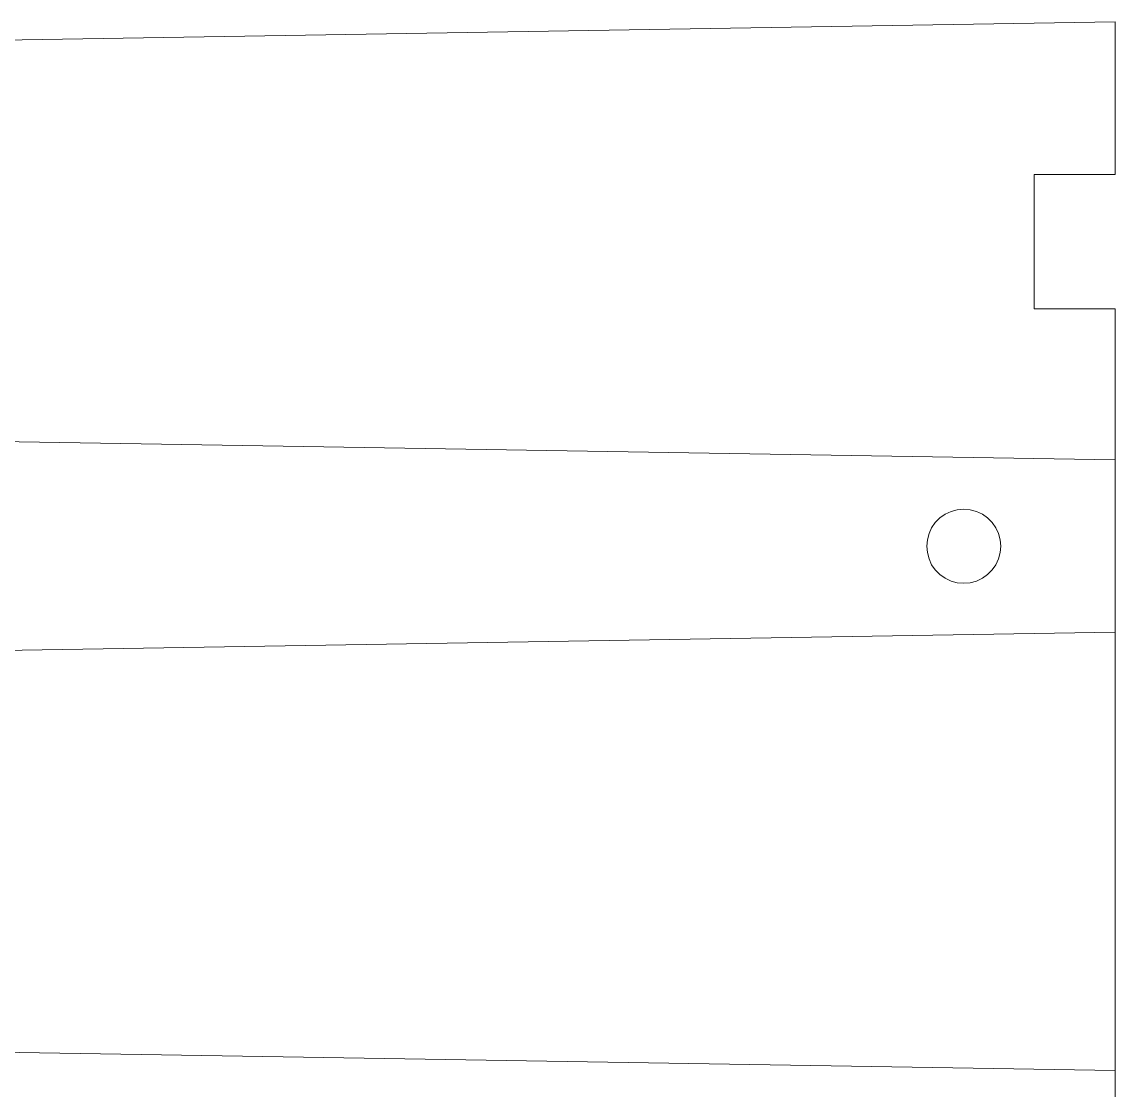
# Model space of a CAD drawing. Header units: centimetres. Extents: x -233 to -82, y 123 to 153.
# Drawn here: x -180.72 to -172.6, y 130.34 to 138.28 of the extents above; entities that cross this region are included whole.
import ezdxf

# ---------------------------------------------------------------- set-up
doc = ezdxf.new("R2010")
doc.units = ezdxf.units.CM
doc.header["$MEASUREMENT"] = 0
doc.layers.add('layer 1', color=7, linetype='Continuous')

msp = doc.modelspace()

# ---------------------------------------------------------------- linework, layer by layer
at = {"layer": 'layer 1', "color": 1, "lineweight": 9}
for points, knots in [([(-172.60329, 135.02047), (-172.60329, 135.02047), (-172.60329, 136.1423), (-172.60329, 136.1423), (-172.60329, 136.1423), (-172.60329, 136.1423), (-173.20442, 136.1423), (-173.20442, 136.1423), (-173.20442, 136.1423), (-173.20442, 136.1423), (-173.20442, 137.14133), (-173.20442, 137.14133), (-173.20442, 137.14133), (-173.20442, 137.14133), (-172.60329, 137.14133), (-172.60329, 137.14133), (-172.60329, 137.14133), (-172.60329, 137.14133), (-172.60329, 138.27586), (-172.60329, 138.27586), (-172.60329, 138.27586), (-172.60329, 138.27586), (-232.60444, 137.28742), (-232.60444, 137.28742), (-232.60444, 137.28742), (-232.60444, 137.28742), (-232.60444, 136.0068), (-232.60444, 136.0068)], [0, 0, 0, 0, 0.125, 0.125, 0.125, 0.125, 0.25, 0.25, 0.25, 0.25, 0.375, 0.375, 0.375, 0.375, 0.5, 0.5, 0.5, 0.5, 0.625, 0.625, 0.625, 0.625, 0.75, 0.75, 0.75, 0.75, 1, 1, 1, 1]), ([(-173.45205, 134.37909), (-173.45205, 134.37909), (-173.45629, 134.33256), (-173.45629, 134.33256), (-173.45629, 134.33256), (-173.45629, 134.33256), (-173.46899, 134.28596), (-173.46899, 134.28596), (-173.46899, 134.28596), (-173.46899, 134.28596), (-173.49015, 134.24154), (-173.49015, 134.24154), (-173.49015, 134.24154), (-173.49015, 134.24154), (-173.51767, 134.20344), (-173.51767, 134.20344), (-173.51767, 134.20344), (-173.51767, 134.20344), (-173.55154, 134.16954), (-173.55154, 134.16954), (-173.55154, 134.16954), (-173.55154, 134.16954), (-173.58964, 134.14203), (-173.58964, 134.14203), (-173.58964, 134.14203), (-173.58964, 134.14203), (-173.63409, 134.12089), (-173.63409, 134.12089), (-173.63409, 134.12089), (-173.63409, 134.12089), (-173.68065, 134.10816), (-173.68065, 134.10816), (-173.68065, 134.10816), (-173.68065, 134.10816), (-173.72722, 134.10393), (-173.72722, 134.10393), (-173.72722, 134.10393), (-173.72722, 134.10393), (-173.7759, 134.10816), (-173.7759, 134.10816), (-173.7759, 134.10816), (-173.7759, 134.10816), (-173.82247, 134.12089), (-173.82247, 134.12089), (-173.82247, 134.12089), (-173.82247, 134.12089), (-173.8648, 134.14203), (-173.8648, 134.14203), (-173.8648, 134.14203), (-173.8648, 134.14203), (-173.90502, 134.16954), (-173.90502, 134.16954), (-173.90502, 134.16954), (-173.90502, 134.16954), (-173.93889, 134.20344), (-173.93889, 134.20344), (-173.93889, 134.20344), (-173.93889, 134.20344), (-173.9664, 134.24154), (-173.9664, 134.24154), (-173.9664, 134.24154), (-173.9664, 134.24154), (-173.98545, 134.28596), (-173.98545, 134.28596), (-173.98545, 134.28596), (-173.98545, 134.28596), (-173.99815, 134.33256), (-173.99815, 134.33256), (-173.99815, 134.33256), (-173.99815, 134.33256), (-174.00242, 134.37909), (-174.00242, 134.37909), (-174.00242, 134.37909), (-174.00242, 134.37909), (-173.99815, 134.42778), (-173.99815, 134.42778), (-173.99815, 134.42778), (-173.99815, 134.42778), (-173.98545, 134.47434), (-173.98545, 134.47434), (-173.98545, 134.47434), (-173.98545, 134.47434), (-173.9664, 134.51668), (-173.9664, 134.51668), (-173.9664, 134.51668), (-173.9664, 134.51668), (-173.93889, 134.55689), (-173.93889, 134.55689), (-173.93889, 134.55689), (-173.93889, 134.55689), (-173.90502, 134.59076), (-173.90502, 134.59076), (-173.90502, 134.59076), (-173.90502, 134.59076), (-173.8648, 134.61828), (-173.8648, 134.61828), (-173.8648, 134.61828), (-173.8648, 134.61828), (-173.82247, 134.63733), (-173.82247, 134.63733), (-173.82247, 134.63733), (-173.82247, 134.63733), (-173.7759, 134.65006), (-173.7759, 134.65006), (-173.7759, 134.65006), (-173.7759, 134.65006), (-173.72722, 134.65426), (-173.72722, 134.65426), (-173.72722, 134.65426), (-173.72722, 134.65426), (-173.68065, 134.65006), (-173.68065, 134.65006), (-173.68065, 134.65006), (-173.68065, 134.65006), (-173.63409, 134.63733), (-173.63409, 134.63733), (-173.63409, 134.63733), (-173.63409, 134.63733), (-173.58964, 134.61828), (-173.58964, 134.61828), (-173.58964, 134.61828), (-173.58964, 134.61828), (-173.55154, 134.59076), (-173.55154, 134.59076), (-173.55154, 134.59076), (-173.55154, 134.59076), (-173.51767, 134.55689), (-173.51767, 134.55689), (-173.51767, 134.55689), (-173.51767, 134.55689), (-173.49015, 134.51668), (-173.49015, 134.51668), (-173.49015, 134.51668), (-173.49015, 134.51668), (-173.46899, 134.47434), (-173.46899, 134.47434), (-173.46899, 134.47434), (-173.46899, 134.47434), (-173.45629, 134.42778), (-173.45629, 134.42778), (-173.45629, 134.42778), (-173.45629, 134.42778), (-173.45205, 134.37909), (-173.45205, 134.37909)], [0, 0, 0, 0, 0.027027, 0.027027, 0.027027, 0.027027, 0.0540541, 0.0540541, 0.0540541, 0.0540541, 0.0810811, 0.0810811, 0.0810811, 0.0810811, 0.1081081, 0.1081081, 0.1081081, 0.1081081, 0.1351351, 0.1351351, 0.1351351, 0.1351351, 0.1621622, 0.1621622, 0.1621622, 0.1621622, 0.1891892, 0.1891892, 0.1891892, 0.1891892, 0.2162162, 0.2162162, 0.2162162, 0.2162162, 0.2432432, 0.2432432, 0.2432432, 0.2432432, 0.2702703, 0.2702703, 0.2702703, 0.2702703, 0.2972973, 0.2972973, 0.2972973, 0.2972973, 0.3243243, 0.3243243, 0.3243243, 0.3243243, 0.3513514, 0.3513514, 0.3513514, 0.3513514, 0.3783784, 0.3783784, 0.3783784, 0.3783784, 0.4054054, 0.4054054, 0.4054054, 0.4054054, 0.4324324, 0.4324324, 0.4324324, 0.4324324, 0.4594595, 0.4594595, 0.4594595, 0.4594595, 0.4864865, 0.4864865, 0.4864865, 0.4864865, 0.5135135, 0.5135135, 0.5135135, 0.5135135, 0.5405405, 0.5405405, 0.5405405, 0.5405405, 0.5675676, 0.5675676, 0.5675676, 0.5675676, 0.5945946, 0.5945946, 0.5945946, 0.5945946, 0.6216216, 0.6216216, 0.6216216, 0.6216216, 0.6486486, 0.6486486, 0.6486486, 0.6486486, 0.6756757, 0.6756757, 0.6756757, 0.6756757, 0.7027027, 0.7027027, 0.7027027, 0.7027027, 0.7297297, 0.7297297, 0.7297297, 0.7297297, 0.7567568, 0.7567568, 0.7567568, 0.7567568, 0.7837838, 0.7837838, 0.7837838, 0.7837838, 0.8108108, 0.8108108, 0.8108108, 0.8108108, 0.8378378, 0.8378378, 0.8378378, 0.8378378, 0.8648649, 0.8648649, 0.8648649, 0.8648649, 0.8918919, 0.8918919, 0.8918919, 0.8918919, 0.9189189, 0.9189189, 0.9189189, 0.9189189, 0.9459459, 0.9459459, 0.9459459, 0.9459459, 1, 1, 1, 1]), ([(-232.60443, 128.21747), (-232.60443, 128.21747), (-172.60328, 129.20383), (-172.60328, 129.20383), (-172.60328, 129.20383), (-172.60328, 129.20383), (-172.60328, 130.48445), (-172.60328, 130.48445), (-172.60328, 130.48445), (-172.60328, 130.48445), (-232.60443, 131.47078), (-232.60443, 131.47078)], [0, 0, 0, 0, 0.25, 0.25, 0.25, 0.25, 0.5, 0.5, 0.5, 0.5, 1, 1, 1, 1])]:
    msp.add_open_spline(points, degree=3, knots=knots, dxfattribs=at)
for points in [[(-172.60329, 135.02047), (-172.60329, 135.02047), (-232.60444, 136.0068), (-232.60444, 136.0068)], [(-172.60329, 133.73985), (-172.60329, 133.73985), (-172.60329, 135.02047), (-172.60329, 135.02047)], [(-232.60443, 132.75349), (-232.60443, 132.75349), (-172.60328, 133.73985), (-172.60328, 133.73985)], [(-172.60329, 133.73985), (-172.60329, 133.73985), (-172.60329, 130.48446), (-172.60329, 130.48446)]]:
    msp.add_open_spline(points, degree=3, dxfattribs=at)

doc.saveas('drawing.dxf')
